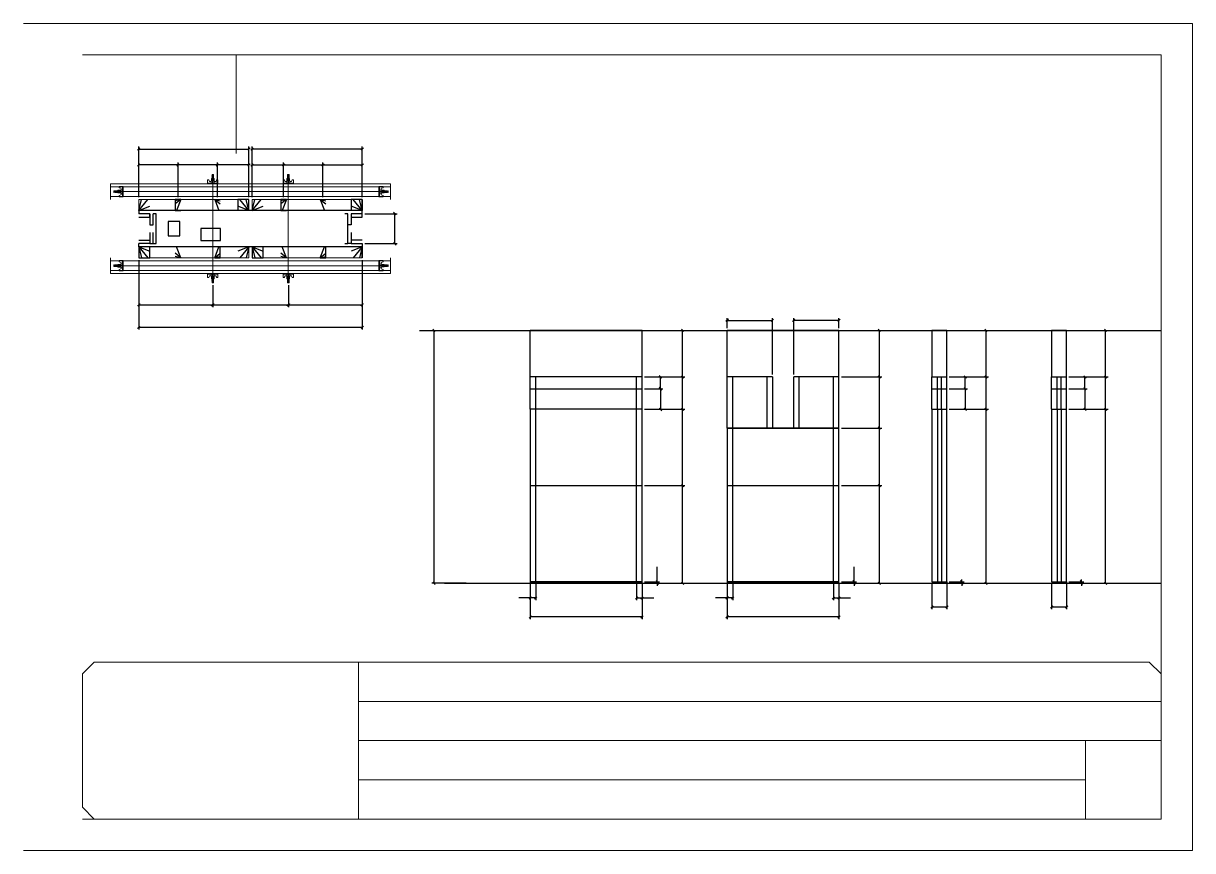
# Model space of a CAD drawing. Header units: metres. Extents: x 4341 to 8996, y 7254 to 8304.
# Drawn here: x 4341 to 5826, y 7254 to 8304 of the extents above; entities that cross this region are included whole.
import ezdxf

# ---------------------------------------------------------------- set-up
doc = ezdxf.new("R2010")
doc.units = ezdxf.units.M
for name, color, linetype in [('CHAPA', 7, 'Continuous'), ('COTA', 7, 'Continuous'), ('Hachura', 7, 'Continuous'), ('Madeira', 7, 'Continuous'), ('MEIO_PONT', 7, 'Continuous'), ('NIVEL 2° PAV.', 7, 'Continuous'), ('Nível', 7, 'Continuous'), ('Painéis', 7, 'Continuous'), ('Perfil Metálico', 7, 'Continuous'), ('SARR_2.2x7', 7, 'Continuous'), ('SARRAFO', 7, 'Continuous'), ('SARRAFO DE PRESSAO', 7, 'Continuous'), ('Texto Seção', 7, 'Continuous')]:
    doc.layers.add(name, color=color, linetype=linetype)

msp = doc.modelspace()

# ---------------------------------------------------------------- linework, layer by layer
at = {"layer": 'CHAPA', "color": 1, "lineweight": 25}
for points in [[(4771.7, 8062.7), (4771.7, 8066.7), (4487.7, 8066.7), (4487.7, 8062.7)], [(4506.1, 8024.7), (4509.7, 8024.7), (4509.7, 8062.7), (4506.1, 8062.7)], [(4749.7, 8024.7), (4753.3, 8024.7), (4753.3, 8062.7), (4749.7, 8062.7)], [(4771.7, 8024.7), (4771.7, 8020.7), (4487.7, 8020.7), (4487.7, 8024.7)]]:
    msp.add_lwpolyline(points, dxfattribs=at)
at = {"layer": 'COTA', "color": 0, "lineweight": 25}
for p, q in [((4489.2, 8146.3), (4486.2, 8143.3)), ((4626.2, 8143.3), (4629.2, 8146.3)), ((4633.2, 8146.3), (4630.2, 8143.3)), ((4770.2, 8143.3), (4773.2, 8146.3)), ((4489.2, 8126.1), (4486.2, 8123.1)), ((4539.2, 8126.1), (4536.2, 8123.1)), ((4536.2, 8123.1), (4539.2, 8126.1)), ((4589.2, 8126.1), (4586.2, 8123.1)), ((4586.2, 8123.1), (4589.2, 8126.1)), ((4626.2, 8123.1), (4629.2, 8126.1)), ((4633.2, 8126.1), (4630.2, 8123.1)), ((4670.2, 8123.1), (4673.2, 8126.1)), ((4673.2, 8126.1), (4670.2, 8123.1)), ((4720.2, 8123.1), (4723.2, 8126.1)), ((4723.2, 8126.1), (4720.2, 8123.1)), ((4770.2, 8123.1), (4773.2, 8126.1)), ((4814.5, 8061.2), (4811.5, 8064.2)), ((4811.5, 8026.2), (4814.5, 8023.2)), ((4489.2, 7948.5), (4486.2, 7945.5)), ((4580.3, 7945.5), (4583.3, 7948.5)), ((4583.3, 7948.5), (4580.3, 7945.5)), ((4679.3, 7948.5), (4676.3, 7945.5)), ((4676.3, 7945.5), (4679.3, 7948.5)), ((4770.2, 7945.5), (4773.2, 7948.5)), ((4489.2, 7920.1), (4486.2, 7917.1)), ((4770.2, 7917.1), (4773.2, 7920.1)), ((5179.9, 7913), (5176.9, 7916)), ((5430, 7913), (5427, 7916)), ((5565.4, 7913), (5562.4, 7916)), ((5717.3, 7913), (5714.3, 7916)), ((5176.9, 7857), (5179.9, 7854)), ((5427, 7857), (5430, 7854)), ((5562.4, 7857), (5565.4, 7854)), ((5714.3, 7857), (5717.3, 7854)), ((5179.9, 7813), (5176.9, 7816)), ((5565.4, 7813), (5562.4, 7816)), ((5717.3, 7813), (5714.3, 7816)), ((5430, 7789), (5427, 7792)), ((5176.9, 7719), (5179.9, 7716)), ((5179.9, 7716), (5176.9, 7719)), ((5427, 7719), (5430, 7716)), ((5430, 7716), (5427, 7719)), ((5144.8, 7597), (5147.8, 7594)), ((5147.8, 7592), (5144.8, 7595)), ((5176.9, 7595), (5179.9, 7592)), ((5394.8, 7597), (5397.8, 7594)), ((5397.8, 7592), (5394.8, 7595)), ((5427, 7595), (5430, 7592)), ((5531.6, 7597), (5534.6, 7594)), ((5534.6, 7592), (5531.6, 7595)), ((5562.4, 7595), (5565.4, 7592)), ((5683.5, 7597), (5686.5, 7594)), ((5686.5, 7592), (5683.5, 7595)), ((5714.3, 7595), (5717.3, 7592)), ((4986.5, 7576.5), (4983.5, 7573.5)), ((4990.5, 7573.5), (4993.5, 7576.5)), ((5121.5, 7576.5), (5118.5, 7573.5)), ((5125.5, 7573.5), (5128.5, 7576.5)), ((5236.6, 7576.5), (5233.6, 7573.5)), ((5240.6, 7573.5), (5243.6, 7576.5)), ((5371.6, 7576.5), (5368.6, 7573.5)), ((5375.6, 7573.5), (5378.6, 7576.5)), ((5496.7, 7565.1), (5493.7, 7562.1)), ((5512.7, 7562.1), (5515.7, 7565.1)), ((5648.6, 7565.1), (5645.6, 7562.1)), ((5664.6, 7562.1), (5667.6, 7565.1)), ((4986.5, 7552.4), (4983.5, 7549.4)), ((5125.5, 7549.4), (5128.5, 7552.4)), ((5236.6, 7552.4), (5233.6, 7549.4)), ((5375.6, 7549.4), (5378.6, 7552.4))]:
    msp.add_line(p, q, dxfattribs=at)
at = {"layer": 'COTA', "color": 241, "lineweight": 25}
for p, q in [((4487.7, 8083.7), (4487.7, 8147.8)), ((4487.7, 8144.8), (4627.7, 8144.8)), ((4627.7, 8083.7), (4627.7, 8147.8)), ((4631.7, 8083.7), (4631.7, 8147.8)), ((4771.7, 8144.8), (4631.7, 8144.8)), ((4771.7, 8083.7), (4771.7, 8147.8)), ((4487.7, 8083.7), (4487.7, 8127.6)), ((4537.7, 8124.6), (4487.7, 8124.6)), ((4537.7, 8083.7), (4537.7, 8127.6)), ((4537.7, 8083.7), (4537.7, 8127.6)), ((4587.7, 8124.6), (4537.7, 8124.6)), ((4587.7, 8083.7), (4587.7, 8127.6)), ((4587.7, 8083.7), (4587.7, 8127.6)), ((4627.7, 8124.6), (4587.7, 8124.6)), ((4627.7, 8083.7), (4627.7, 8127.6)), ((4631.7, 8083.7), (4631.7, 8127.6)), ((4631.7, 8124.6), (4671.7, 8124.6)), ((4671.7, 8083.7), (4671.7, 8127.6)), ((4671.7, 8083.7), (4671.7, 8127.6)), ((4671.7, 8124.6), (4721.7, 8124.6)), ((4721.7, 8083.7), (4721.7, 8127.6)), ((4721.7, 8083.7), (4721.7, 8127.6)), ((4721.7, 8124.6), (4771.7, 8124.6)), ((4771.7, 8083.7), (4771.7, 8127.6)), ((4774.7, 8062.7), (4816, 8062.7)), ((4813, 8024.7), (4813, 8062.7)), ((4774.7, 8024.7), (4816, 8024.7)), ((4487.7, 8003.7), (4487.7, 7915.6)), ((4487.7, 8003.7), (4487.7, 7944)), ((4771.7, 8003.8), (4771.7, 7915.6)), ((4771.7, 8003.7), (4771.7, 7944)), ((4581.8, 7971.9), (4581.8, 7944)), ((4581.8, 7971.9), (4581.8, 7944)), ((4677.8, 7971.9), (4677.8, 7944)), ((4677.8, 7971.9), (4677.8, 7944)), ((4487.7, 7947), (4581.8, 7947)), ((4581.8, 7947), (4677.8, 7947)), ((4677.8, 7947), (4771.7, 7947)), ((4487.7, 7918.6), (4771.7, 7918.6)), ((5127, 7914.5), (4985, 7914.5)), ((4985, 7855.5), (4985, 7914.5)), ((5127, 7855.5), (5127, 7914.5)), ((5377.1, 7914.5), (5235.1, 7914.5)), ((5235.1, 7855.5), (5235.1, 7914.5)), ((5377.1, 7855.5), (5377.1, 7914.5))]:
    msp.add_line(p, q, dxfattribs=at)
at = {"layer": 'COTA', "color": 180, "lineweight": 25}
for p, q in [((4540.1, 8052.7), (4525.1, 8052.7)), ((4525.1, 8052.7), (4525.1, 8034.7)), ((4540.1, 8034.7), (4540.1, 8052.7)), ((4525.1, 8034.7), (4540.1, 8034.7)), ((4591.7, 8043.7), (4566.7, 8043.7)), ((4566.7, 8043.7), (4566.7, 8028.7)), ((4591.7, 8028.7), (4591.7, 8043.7)), ((4566.7, 8028.7), (4591.7, 8028.7))]:
    msp.add_line(p, q, dxfattribs=at)
at = {"layer": 'COTA', "color": 4, "lineweight": 25}
for p, q in [((5130, 7914.5), (5181.4, 7914.5)), ((5178.4, 7855.5), (5178.4, 7914.5)), ((5380.1, 7914.5), (5431.5, 7914.5)), ((5428.5, 7855.5), (5428.5, 7914.5)), ((5517.2, 7914.5), (5566.9, 7914.5)), ((5563.9, 7855.5), (5563.9, 7914.5)), ((5669.1, 7914.5), (5718.8, 7914.5)), ((5715.8, 7855.5), (5715.8, 7914.5)), ((5130, 7855.5), (5181.4, 7855.5)), ((5380.1, 7855.5), (5431.5, 7855.5)), ((5517.2, 7855.5), (5566.9, 7855.5)), ((5669.1, 7855.5), (5718.8, 7855.5)), ((5130, 7814.5), (5181.4, 7814.5)), ((5178.4, 7717.5), (5178.4, 7814.5)), ((5517.2, 7814.5), (5566.9, 7814.5)), ((5563.9, 7593.5), (5563.9, 7814.5)), ((5669.1, 7814.5), (5718.8, 7814.5)), ((5715.8, 7593.5), (5715.8, 7814.5)), ((5380.1, 7790.5), (5431.5, 7790.5)), ((5428.5, 7717.5), (5428.5, 7790.5)), ((5130, 7717.5), (5181.4, 7717.5)), ((5130, 7717.5), (5181.4, 7717.5)), ((5178.4, 7593.5), (5178.4, 7717.5)), ((5380.1, 7717.5), (5431.5, 7717.5)), ((5380.1, 7717.5), (5431.5, 7717.5)), ((5428.5, 7593.5), (5428.5, 7717.5)), ((5146.3, 7595.5), (5146.3, 7614.3)), ((5396.3, 7595.5), (5396.3, 7614.3)), ((4985, 7592.5), (4985, 7547.9)), ((4985, 7590.5), (4985, 7572)), ((4992, 7592.5), (4992, 7572)), ((5120, 7592.5), (5120, 7572)), ((5127, 7592.5), (5127, 7547.9)), ((5127, 7590.5), (5127, 7572)), ((5130, 7595.5), (5149.3, 7595.5)), ((5130, 7593.5), (5149.3, 7593.5)), ((5130, 7593.5), (5181.4, 7593.5)), ((5146.3, 7593.5), (5146.3, 7595.5)), ((5146.3, 7593.5), (5146.3, 7590.5)), ((5235.1, 7592.5), (5235.1, 7547.9)), ((5235.1, 7590.5), (5235.1, 7572)), ((5242.1, 7592.5), (5242.1, 7572)), ((5370.1, 7592.5), (5370.1, 7572)), ((5377.1, 7592.5), (5377.1, 7547.9)), ((5377.1, 7590.5), (5377.1, 7572)), ((5380.1, 7595.5), (5399.3, 7595.5)), ((5380.1, 7593.5), (5399.3, 7593.5)), ((5380.1, 7593.5), (5431.5, 7593.5)), ((5396.3, 7593.5), (5396.3, 7595.5)), ((5396.3, 7593.5), (5396.3, 7590.5)), ((5495.2, 7592.5), (5495.2, 7560.6)), ((5514.2, 7592.5), (5514.2, 7560.6)), ((5517.2, 7595.5), (5536.1, 7595.5)), ((5517.2, 7593.5), (5536.1, 7593.5)), ((5517.2, 7593.5), (5566.9, 7593.5)), ((5533.1, 7595.5), (5533.1, 7598.5)), ((5533.1, 7593.5), (5533.1, 7595.5)), ((5533.1, 7593.5), (5533.1, 7590.5)), ((5647.1, 7592.5), (5647.1, 7560.6)), ((5666.1, 7592.5), (5666.1, 7560.6)), ((5669.1, 7595.5), (5688, 7595.5)), ((5669.1, 7593.5), (5688, 7593.5)), ((5669.1, 7593.5), (5718.8, 7593.5)), ((5685, 7595.5), (5685, 7598.5)), ((5685, 7593.5), (5685, 7595.5)), ((5685, 7593.5), (5685, 7590.5)), ((4985, 7575), (4970.3, 7575)), ((4992, 7575), (4985, 7575)), ((5120, 7575), (5127, 7575)), ((5127, 7575), (5141.8, 7575)), ((5235.1, 7575), (5220.3, 7575)), ((5242.1, 7575), (5235.1, 7575)), ((5370.1, 7575), (5377.1, 7575)), ((5377.1, 7575), (5391.8, 7575)), ((5495.2, 7563.6), (5514.2, 7563.6)), ((5647.1, 7563.6), (5666.1, 7563.6)), ((5127, 7550.9), (4985, 7550.9)), ((5377.1, 7550.9), (5235.1, 7550.9))]:
    msp.add_line(p, q, dxfattribs=at)
at = {"layer": 'COTA', "color": 241, "lineweight": 25}
for points in [[(5514.2, 7855.5), (5514.2, 7914.5), (5495.2, 7914.5), (5495.2, 7855.5)], [(5666.1, 7855.5), (5666.1, 7914.5), (5647.1, 7914.5), (5647.1, 7855.5)]]:
    msp.add_lwpolyline(points, dxfattribs=at)
at = {"layer": 'Hachura', "color": 0, "lineweight": 9}
for p, q in [((4581.3, 8112.2), (4580.6, 8111.8)), ((4582.8, 8111.8), (4580.6, 8110.7)), ((4582.8, 8110.6), (4580.6, 8109.5)), ((4582.8, 8109.4), (4580.6, 8108.3)), ((4580.7, 8111.6), (4581.8, 8112.2)), ((4580.7, 8110.4), (4582.8, 8111.5)), ((4580.7, 8109.3), (4582.8, 8110.4)), ((4580.7, 8108.1), (4582.8, 8109.2)), ((4580.8, 8112.2), (4581.1, 8112.5)), ((4581, 8112.2), (4580.8, 8112)), ((4580.8, 8111.5), (4582.1, 8112.2)), ((4580.8, 8112.2), (4582.7, 8112.2)), ((4582.7, 8111.8), (4580.8, 8110.9)), ((4582.7, 8111.8), (4580.8, 8110.9)), ((4580.8, 8111.5), (4580.8, 8110.9)), ((4580.8, 8110.4), (4582.7, 8111.3)), ((4582.7, 8110.7), (4580.8, 8109.7)), ((4580.8, 8109.7), (4580.8, 8110.4)), ((4580.8, 8109.2), (4582.7, 8110.2)), ((4582.7, 8109.5), (4580.8, 8108.6)), ((4580.8, 8109), (4580.8, 8109.2)), ((4580.8, 8109), (4580.8, 8108.6)), ((4580.8, 8108), (4582.7, 8109)), ((4582.7, 8108.4), (4580.8, 8107.4)), ((4582.4, 8112.5), (4581.1, 8112.5)), ((4582.7, 8112.2), (4582.4, 8112.5)), ((4582.7, 8111.8), (4582.7, 8112.2)), ((4582.7, 8110.7), (4582.7, 8111.3)), ((4582.7, 8109.5), (4582.7, 8110.2)), ((4582.7, 8110), (4582.7, 8110.2)), ((4582.7, 8108.4), (4582.7, 8109)), ((4677.3, 8112.2), (4676.6, 8111.8)), ((4678.8, 8111.8), (4676.6, 8110.7)), ((4678.8, 8110.6), (4676.6, 8109.5)), ((4678.8, 8109.4), (4676.6, 8108.3)), ((4676.7, 8111.6), (4677.8, 8112.2)), ((4676.7, 8110.4), (4678.8, 8111.5)), ((4676.7, 8109.3), (4678.8, 8110.4)), ((4676.7, 8108.1), (4678.8, 8109.2)), ((4676.8, 8112.2), (4677.1, 8112.5)), ((4677, 8112.2), (4676.8, 8112)), ((4676.8, 8111.5), (4678.1, 8112.2)), ((4676.8, 8112.2), (4678.7, 8112.2)), ((4678.7, 8111.8), (4676.8, 8110.9)), ((4678.7, 8111.8), (4676.8, 8110.9)), ((4676.8, 8111.5), (4676.8, 8110.9)), ((4676.8, 8110.4), (4678.7, 8111.3)), ((4678.7, 8110.7), (4676.8, 8109.7)), ((4676.8, 8109.7), (4676.8, 8110.4)), ((4676.8, 8109.2), (4678.7, 8110.2)), ((4678.7, 8109.5), (4676.8, 8108.6)), ((4676.8, 8109), (4676.8, 8109.2)), ((4676.8, 8109), (4676.8, 8108.6)), ((4676.8, 8108), (4678.7, 8109)), ((4678.7, 8108.4), (4676.8, 8107.4)), ((4678.4, 8112.5), (4677.1, 8112.5)), ((4678.7, 8112.2), (4678.4, 8112.5)), ((4678.7, 8111.8), (4678.7, 8112.2)), ((4678.7, 8110.7), (4678.7, 8111.3)), ((4678.7, 8109.5), (4678.7, 8110.2)), ((4678.7, 8110), (4678.7, 8110.2)), ((4678.7, 8108.4), (4678.7, 8109)), ((4462.8, 8097.2), (4462.8, 8095.5)), ((4462.8, 8095.5), (4465.1, 8094.9)), ((4468, 8097.2), (4462.9, 8097.2)), ((4465.3, 8094.6), (4465.3, 8092.7)), ((4467.1, 8097.2), (4467.1, 8084.3)), ((4467.1, 8097.2), (4467.1, 8092)), ((4467.1, 8097), (4468, 8097)), ((4467.1, 8096.8), (4468, 8096.8)), ((4467.1, 8096.5), (4468, 8096.5)), ((4467.1, 8096), (4468, 8096)), ((4467.1, 8095.2), (4468, 8095.2)), ((4467.1, 8093.8), (4468, 8093.8)), ((4468, 8084.3), (4468, 8097.2)), ((4575.2, 8101.6), (4575.2, 8105.8)), ((4575.2, 8105.8), (4576.9, 8105.8)), ((4588.1, 8101.6), (4575.2, 8101.6)), ((4575.2, 8101.6), (4575.2, 8100.7)), ((4575.2, 8100.7), (4588.1, 8100.7)), ((4575.4, 8101.6), (4575.4, 8100.7)), ((4575.6, 8101.6), (4575.6, 8100.7)), ((4575.9, 8101.6), (4575.9, 8100.7)), ((4576.2, 8100.7), (4584, 8100.7)), ((4576.4, 8101.6), (4576.4, 8100.7)), ((4576.9, 8105.8), (4577.5, 8103.6)), ((4577.2, 8101.6), (4577.2, 8100.7)), ((4577.8, 8103.4), (4579.8, 8103.4)), ((4578.7, 8101.6), (4578.7, 8100.7)), ((4583.6, 8104.2), (4579.7, 8104.2)), ((4579.7, 8104.2), (4579.7, 8101.6)), ((4579.7, 8104.2), (4580, 8104.2)), ((4579.7, 8104.2), (4580, 8104.2)), ((4580, 8107.4), (4583.4, 8107.4)), ((4580, 8104.2), (4580, 8107.4)), ((4580, 8107.3), (4583.4, 8107.3)), ((4580.7, 8101.5), (4580.7, 8101)), ((4580.8, 8108), (4580.8, 8107.4)), ((4580.8, 8107.4), (4580.8, 8104.2)), ((4581.5, 8103.6), (4581.5, 8101.6)), ((4581.6, 8107.4), (4582.8, 8108)), ((4581.7, 8101.6), (4583.6, 8101.6)), ((4581.7, 8101.6), (4581.7, 8100.7)), ((4581.8, 8107.4), (4582.7, 8107.8)), ((4582, 8101.6), (4582, 8103.6)), ((4582.3, 8107.4), (4582.3, 8104.2)), ((4583, 8101.6), (4582.3, 8101.6)), ((4582.6, 8101.3), (4582.6, 8101.5)), ((4582.6, 8100.8), (4582.6, 8101.3)), ((4582.7, 8107.4), (4582.7, 8107.8)), ((4588.1, 8101.6), (4583, 8101.6)), ((4583.4, 8107.4), (4583.4, 8104.2)), ((4583.6, 8101.6), (4583.6, 8104.2)), ((4585.6, 8103.4), (4583.6, 8103.4)), ((4584.7, 8101.6), (4584.7, 8100.7)), ((4586.5, 8105.8), (4585.9, 8103.6)), ((4586.1, 8101.6), (4586.1, 8100.7)), ((4588.1, 8105.8), (4586.5, 8105.8)), ((4587, 8101.6), (4587, 8100.7)), ((4587.4, 8101.6), (4587.4, 8100.7)), ((4587.8, 8101.6), (4587.8, 8100.7)), ((4588, 8101.6), (4588, 8100.7)), ((4588.1, 8100.7), (4588.1, 8105.8)), ((4671.2, 8101.6), (4671.2, 8105.8)), ((4671.2, 8105.8), (4672.9, 8105.8)), ((4684.1, 8101.6), (4671.2, 8101.6)), ((4671.2, 8101.6), (4671.2, 8100.7)), ((4671.2, 8100.7), (4684.1, 8100.7)), ((4671.4, 8101.6), (4671.4, 8100.7)), ((4671.6, 8101.6), (4671.6, 8100.7)), ((4671.9, 8101.6), (4671.9, 8100.7)), ((4672.2, 8100.7), (4680, 8100.7)), ((4672.4, 8101.6), (4672.4, 8100.7)), ((4672.9, 8105.8), (4673.5, 8103.6)), ((4673.2, 8101.6), (4673.2, 8100.7)), ((4673.8, 8103.4), (4675.8, 8103.4)), ((4674.7, 8101.6), (4674.7, 8100.7)), ((4679.6, 8104.2), (4675.7, 8104.2)), ((4675.7, 8104.2), (4675.7, 8101.6)), ((4675.7, 8104.2), (4676, 8104.2)), ((4675.7, 8104.2), (4676, 8104.2)), ((4676, 8107.4), (4679.4, 8107.4)), ((4676, 8104.2), (4676, 8107.4)), ((4676, 8107.3), (4679.4, 8107.3)), ((4676.7, 8101.5), (4676.7, 8101)), ((4676.8, 8108), (4676.8, 8107.4)), ((4676.8, 8107.4), (4676.8, 8104.2)), ((4677.5, 8103.6), (4677.5, 8101.6)), ((4677.6, 8107.4), (4678.8, 8108)), ((4677.7, 8101.6), (4679.6, 8101.6)), ((4677.7, 8101.6), (4677.7, 8100.7)), ((4677.8, 8107.4), (4678.7, 8107.8)), ((4678, 8101.6), (4678, 8103.6)), ((4678.3, 8107.4), (4678.3, 8104.2)), ((4679, 8101.6), (4678.3, 8101.6)), ((4678.6, 8101.3), (4678.6, 8101.5)), ((4678.6, 8100.8), (4678.6, 8101.3)), ((4678.7, 8107.4), (4678.7, 8107.8)), ((4684.1, 8101.6), (4679, 8101.6)), ((4679.4, 8107.4), (4679.4, 8104.2)), ((4679.6, 8101.6), (4679.6, 8104.2)), ((4681.6, 8103.4), (4679.6, 8103.4)), ((4680.7, 8101.6), (4680.7, 8100.7)), ((4682.5, 8105.8), (4681.9, 8103.6)), ((4682.1, 8101.6), (4682.1, 8100.7)), ((4684.1, 8105.8), (4682.5, 8105.8)), ((4683, 8101.6), (4683, 8100.7)), ((4683.4, 8101.6), (4683.4, 8100.7)), ((4683.8, 8101.6), (4683.8, 8100.7)), ((4684, 8101.6), (4684, 8100.7)), ((4684.1, 8100.7), (4684.1, 8105.8)), ((4792.8, 8084.2), (4792.8, 8097.1)), ((4792.8, 8097.1), (4798, 8097.1)), ((4793.8, 8097), (4792.8, 8097)), ((4793.8, 8096.8), (4792.8, 8096.8)), ((4793.8, 8096.5), (4792.8, 8096.5)), ((4793.8, 8096), (4792.8, 8096)), ((4793.8, 8095.2), (4792.8, 8095.2)), ((4793.8, 8093.7), (4792.8, 8093.7)), ((4793.7, 8097.1), (4793.7, 8084.2)), ((4793.7, 8097.1), (4793.7, 8092)), ((4795.6, 8094.6), (4795.6, 8092.6)), ((4798, 8095.5), (4795.8, 8094.9)), ((4798, 8097.1), (4798, 8095.5)), ((4456.5, 8091.8), (4456.2, 8091.4)), ((4456.2, 8091.4), (4456.2, 8090.1)), ((4456.5, 8089.8), (4456.2, 8090.1)), ((4456.8, 8091.8), (4456.5, 8091.8)), ((4456.5, 8089.8), (4456.5, 8091.8)), ((4457.2, 8089.8), (4456.5, 8091.1)), ((4457.1, 8089.7), (4456.5, 8090.9)), ((4456.5, 8090.3), (4456.9, 8089.7)), ((4456.5, 8090.1), (4456.7, 8089.8)), ((4456.8, 8091.8), (4457.8, 8089.8)), ((4456.8, 8091.8), (4457.8, 8089.8)), ((4456.9, 8091.8), (4458, 8089.7)), ((4458.3, 8089.7), (4457.2, 8091.9)), ((4457.2, 8089.8), (4457.8, 8089.8)), ((4458, 8091.8), (4457.4, 8091.8)), ((4458.3, 8089.8), (4457.4, 8091.8)), ((4458, 8091.8), (4459, 8089.8)), ((4458.1, 8091.8), (4459.2, 8089.7)), ((4459.4, 8089.7), (4458.3, 8091.9)), ((4459, 8089.8), (4458.3, 8089.8)), ((4459.2, 8091.8), (4458.5, 8091.8)), ((4459.5, 8089.8), (4458.5, 8091.8)), ((4458.7, 8091.8), (4458.5, 8091.8)), ((4459.2, 8091.8), (4460.1, 8089.8)), ((4459.3, 8091.8), (4460.3, 8089.7)), ((4460.6, 8089.7), (4459.5, 8091.9)), ((4459.7, 8089.8), (4459.5, 8089.8)), ((4460.3, 8091.8), (4459.7, 8091.8)), ((4460.7, 8089.8), (4459.7, 8091.8)), ((4459.7, 8089.8), (4460.1, 8089.8)), ((4460.3, 8091.8), (4461.3, 8089.8)), ((4461.3, 8090.6), (4460.7, 8091.9)), ((4460.7, 8089.8), (4461.3, 8089.8)), ((4461.3, 8090.9), (4460.8, 8091.8)), ((4461.3, 8091.8), (4460.8, 8091.8)), ((4461.3, 8089), (4461.3, 8092.4)), ((4461.3, 8092.4), (4464.5, 8092.4)), ((4461.3, 8091.4), (4464.5, 8091.4)), ((4461.3, 8089.8), (4464.5, 8089.8)), ((4464.5, 8089), (4461.3, 8089)), ((4461.4, 8089), (4461.4, 8092.4)), ((4462.8, 8085.9), (4465.1, 8086.5)), ((4462.8, 8084.3), (4462.8, 8085.9)), ((4467.1, 8084.3), (4462.8, 8084.3)), ((4464.5, 8092.7), (4464.5, 8088.8)), ((4467.1, 8092.7), (4464.5, 8092.7)), ((4464.5, 8088.8), (4464.5, 8089)), ((4464.5, 8088.8), (4464.5, 8089)), ((4464.5, 8088.8), (4467.1, 8088.8)), ((4467.1, 8091), (4465.1, 8091)), ((4465.1, 8090.5), (4467.1, 8090.5)), ((4465.3, 8086.8), (4465.3, 8088.8)), ((4467.1, 8090.7), (4467.1, 8092.7)), ((4467.1, 8092), (4467.1, 8091.4)), ((4467.1, 8090.7), (4468, 8090.7)), ((4467.1, 8087.7), (4468, 8087.7)), ((4467.1, 8086.3), (4468, 8086.3)), ((4467.1, 8085.4), (4468, 8085.4)), ((4467.1, 8085), (4468, 8085)), ((4467.1, 8084.6), (4468, 8084.6)), ((4467.1, 8084.4), (4468, 8084.4)), ((4467.1, 8084.3), (4468, 8084.3)), ((4467.4, 8091.7), (4467.2, 8091.7)), ((4467.2, 8089.7), (4467.7, 8089.7)), ((4467.9, 8091.7), (4467.4, 8091.7)), ((4468, 8085.2), (4468, 8093)), ((4792.8, 8085.2), (4792.8, 8093)), ((4793.7, 8090.7), (4792.8, 8090.7)), ((4793.8, 8087.7), (4792.8, 8087.7)), ((4793.8, 8086.2), (4792.8, 8086.2)), ((4793.8, 8085.4), (4792.8, 8085.4)), ((4793.8, 8084.9), (4792.8, 8084.9)), ((4793.8, 8084.6), (4792.8, 8084.6)), ((4793.8, 8084.4), (4792.8, 8084.4)), ((4793.7, 8084.2), (4792.8, 8084.2)), ((4793, 8091.7), (4793.4, 8091.7)), ((4793.6, 8089.7), (4793.2, 8089.7)), ((4793.4, 8091.7), (4793.6, 8091.7)), ((4793.7, 8090.7), (4793.7, 8092.6)), ((4793.7, 8092.6), (4796.3, 8092.6)), ((4793.7, 8092), (4793.7, 8091.3)), ((4793.7, 8091), (4795.7, 8091)), ((4795.7, 8090.5), (4793.7, 8090.5)), ((4796.3, 8088.8), (4793.7, 8088.8)), ((4793.7, 8084.2), (4798, 8084.2)), ((4795.6, 8086.8), (4795.6, 8088.8)), ((4798, 8085.9), (4795.8, 8086.5)), ((4796.3, 8092.6), (4796.3, 8088.8)), ((4799.5, 8092.4), (4796.3, 8092.4)), ((4799.5, 8091.3), (4796.3, 8091.3)), ((4799.5, 8089.8), (4796.3, 8089.8)), ((4796.3, 8089), (4799.5, 8089)), ((4796.3, 8088.8), (4796.3, 8089)), ((4796.3, 8088.8), (4796.3, 8089)), ((4798, 8084.2), (4798, 8085.9)), ((4799.5, 8089), (4799.5, 8092.4)), ((4799.5, 8089), (4799.5, 8092.4)), ((4799.5, 8090.6), (4800.2, 8091.8)), ((4800.5, 8091.7), (4799.5, 8089.8)), ((4799.5, 8090.8), (4800, 8091.7)), ((4799.5, 8091.7), (4800, 8091.7)), ((4800.2, 8089.8), (4799.5, 8089.8)), ((4800.2, 8089.8), (4801.2, 8091.7)), ((4800.3, 8089.7), (4801.3, 8091.8)), ((4801.6, 8091.8), (4800.5, 8089.6)), ((4800.5, 8091.7), (4801.2, 8091.7)), ((4801.7, 8091.7), (4800.7, 8089.8)), ((4801.1, 8089.8), (4800.7, 8089.8)), ((4801.1, 8089.8), (4801.4, 8089.8)), ((4801.4, 8089.7), (4802.5, 8091.8)), ((4801.4, 8089.8), (4802.3, 8091.7)), ((4802.7, 8091.8), (4801.7, 8089.6)), ((4801.7, 8091.7), (4802.3, 8091.7)), ((4802.8, 8091.7), (4801.9, 8089.8)), ((4801.9, 8089.8), (4802.5, 8089.8)), ((4802.1, 8091.7), (4802.3, 8091.7)), ((4802.5, 8089.8), (4803.5, 8091.7)), ((4802.6, 8089.7), (4803.7, 8091.8)), ((4803.9, 8091.8), (4802.8, 8089.6)), ((4802.8, 8091.7), (4803.5, 8091.7)), ((4804, 8091.7), (4803, 8089.8)), ((4804, 8091.7), (4803, 8089.8)), ((4803.7, 8089.8), (4803, 8089.8)), ((4803.7, 8089.8), (4804.3, 8091.1)), ((4803.8, 8089.7), (4804.3, 8090.8)), ((4804, 8091.7), (4804.3, 8091.7)), ((4804.3, 8090.3), (4804, 8089.6)), ((4804.3, 8090.1), (4804.2, 8089.8)), ((4804.3, 8091.7), (4804.6, 8091.4)), ((4804.3, 8089.8), (4804.3, 8091.7)), ((4804.3, 8089.8), (4804.6, 8090.1)), ((4804.6, 8091.4), (4804.6, 8090.1)), ((4456.5, 7997.6), (4456.2, 7997.3)), ((4456.2, 7996), (4456.2, 7997.3)), ((4456.5, 7995.7), (4456.2, 7996)), ((4456.5, 7997.1), (4456.9, 7997.8)), ((4457.1, 7997.7), (4456.5, 7996.6)), ((4456.5, 7997.4), (4456.7, 7997.6)), ((4457.2, 7997.6), (4456.5, 7996.3)), ((4456.5, 7997.6), (4456.5, 7995.7)), ((4456.8, 7995.7), (4456.5, 7995.7)), ((4456.8, 7995.7), (4457.8, 7997.6)), ((4456.8, 7995.7), (4457.8, 7997.6)), ((4456.9, 7995.6), (4458, 7997.8)), ((4458.3, 7997.7), (4457.2, 7995.6)), ((4457.2, 7997.6), (4457.8, 7997.6)), ((4458.3, 7997.6), (4457.4, 7995.7)), ((4458, 7995.7), (4457.4, 7995.7)), ((4458, 7995.7), (4459, 7997.6)), ((4458.1, 7995.6), (4459.2, 7997.8)), ((4459.4, 7997.7), (4458.3, 7995.6)), ((4459, 7997.6), (4458.3, 7997.6)), ((4459.5, 7997.6), (4458.5, 7995.7)), ((4459.2, 7995.7), (4458.5, 7995.7)), ((4458.7, 7995.7), (4458.5, 7995.7)), ((4459.2, 7995.7), (4460.1, 7997.6)), ((4459.3, 7995.6), (4460.3, 7997.8)), ((4460.6, 7997.7), (4459.5, 7995.6)), ((4459.7, 7997.6), (4459.5, 7997.6)), ((4459.7, 7997.6), (4460.1, 7997.6)), ((4460.7, 7997.6), (4459.7, 7995.7)), ((4460.3, 7995.7), (4459.7, 7995.7)), ((4460.3, 7995.7), (4461.3, 7997.6)), ((4460.7, 7997.6), (4461.3, 7997.6)), ((4461.3, 7996.8), (4460.7, 7995.6)), ((4461.3, 7996.6), (4460.8, 7995.7)), ((4461.3, 7995.7), (4460.8, 7995.7)), ((4461.3, 7998.4), (4461.3, 7995)), ((4464.5, 7998.4), (4461.3, 7998.4)), ((4461.3, 7997.6), (4464.5, 7997.6)), ((4461.3, 7996.1), (4464.5, 7996.1)), ((4461.3, 7995), (4464.5, 7995)), ((4461.4, 7998.4), (4461.4, 7995)), ((4467.1, 8003.2), (4462.8, 8003.2)), ((4462.8, 8003.2), (4462.8, 8001.5)), ((4462.8, 8001.5), (4465.1, 8000.9)), ((4462.8, 7991.9), (4465.1, 7992.5)), ((4462.8, 7990.3), (4462.8, 7991.9)), ((4468, 7990.3), (4462.9, 7990.3)), ((4464.5, 7994.8), (4464.5, 7998.7)), ((4464.5, 7998.7), (4467.1, 7998.7)), ((4464.5, 7998.7), (4464.5, 7998.4)), ((4464.5, 7998.7), (4464.5, 7998.4)), ((4467.1, 7994.8), (4464.5, 7994.8)), ((4465.1, 7996.9), (4467.1, 7996.9)), ((4467.1, 7996.4), (4465.1, 7996.4)), ((4465.3, 8000.6), (4465.3, 7998.6)), ((4465.3, 7992.8), (4465.3, 7994.8)), ((4467.1, 7990.3), (4467.1, 8003.2)), ((4467.1, 8003.2), (4468, 8003.2)), ((4467.1, 8003), (4468, 8003)), ((4467.1, 8002.8), (4468, 8002.8)), ((4467.1, 8002.5), (4468, 8002.5)), ((4467.1, 8002), (4468, 8002)), ((4467.1, 8001.2), (4468, 8001.2)), ((4467.1, 7999.7), (4468, 7999.7)), ((4467.1, 7996.7), (4467.1, 7994.8)), ((4467.1, 7996.7), (4468, 7996.7)), ((4467.1, 7995.4), (4467.1, 7996.1)), ((4467.1, 7990.3), (4467.1, 7995.4)), ((4467.1, 7993.7), (4468, 7993.7)), ((4467.1, 7992.3), (4468, 7992.3)), ((4467.1, 7991.4), (4468, 7991.4)), ((4467.1, 7991), (4468, 7991)), ((4467.1, 7990.6), (4468, 7990.6)), ((4467.1, 7990.4), (4468, 7990.4)), ((4467.2, 7997.7), (4467.7, 7997.7)), ((4467.4, 7995.8), (4467.2, 7995.8)), ((4467.9, 7995.8), (4467.4, 7995.8)), ((4468, 8003.2), (4468, 7990.3)), ((4468, 8002.2), (4468, 7994.4)), ((4792.8, 8003.2), (4792.8, 7990.3)), ((4793.7, 8003.2), (4792.8, 8003.2)), ((4793.8, 8003.1), (4792.8, 8003.1)), ((4793.8, 8002.8), (4792.8, 8002.8)), ((4793.8, 8002.5), (4792.8, 8002.5)), ((4792.8, 8002.2), (4792.8, 7994.4)), ((4793.8, 8002), (4792.8, 8002)), ((4793.8, 8001.2), (4792.8, 8001.2)), ((4793.8, 7999.8), (4792.8, 7999.8)), ((4793.7, 7996.7), (4792.8, 7996.7)), ((4793.8, 7993.7), (4792.8, 7993.7)), ((4793.8, 7992.3), (4792.8, 7992.3)), ((4793.8, 7991.4), (4792.8, 7991.4)), ((4793.8, 7991), (4792.8, 7991)), ((4793.8, 7990.6), (4792.8, 7990.6)), ((4793.8, 7990.4), (4792.8, 7990.4)), ((4792.8, 7990.3), (4798, 7990.3)), ((4793, 7995.8), (4793.4, 7995.8)), ((4793.6, 7997.7), (4793.2, 7997.7)), ((4793.4, 7995.8), (4793.6, 7995.8)), ((4793.7, 7990.3), (4793.7, 8003.2)), ((4793.7, 8003.2), (4798, 8003.2)), ((4796.3, 7998.7), (4793.7, 7998.7)), ((4795.7, 7996.9), (4793.7, 7996.9)), ((4793.7, 7996.7), (4793.7, 7994.8)), ((4793.7, 7996.4), (4795.7, 7996.4)), ((4793.7, 7995.5), (4793.7, 7996.1)), ((4793.7, 7990.3), (4793.7, 7995.5)), ((4793.7, 7994.8), (4796.3, 7994.8)), ((4795.6, 8000.6), (4795.6, 7998.7)), ((4795.6, 7992.9), (4795.6, 7994.8)), ((4798, 8001.5), (4795.8, 8000.9)), ((4798, 7992), (4795.8, 7992.5)), ((4796.3, 7994.8), (4796.3, 7998.7)), ((4796.3, 7998.7), (4796.3, 7998.4)), ((4796.3, 7998.7), (4796.3, 7998.4)), ((4796.3, 7998.4), (4799.5, 7998.4)), ((4799.5, 7997.6), (4796.3, 7997.6)), ((4799.5, 7996.1), (4796.3, 7996.1)), ((4799.5, 7995.1), (4796.3, 7995.1)), ((4798, 8003.2), (4798, 8001.5)), ((4798, 7990.3), (4798, 7992)), ((4799.5, 7998.4), (4799.5, 7995.1)), ((4799.5, 7998.4), (4799.5, 7995.1)), ((4800.2, 7997.6), (4799.5, 7997.6)), ((4800.5, 7995.7), (4799.5, 7997.6)), ((4799.5, 7996.9), (4800.2, 7995.6)), ((4799.5, 7996.6), (4800, 7995.7)), ((4799.5, 7995.7), (4800, 7995.7)), ((4800.2, 7997.6), (4801.2, 7995.7)), ((4800.3, 7997.7), (4801.3, 7995.6)), ((4801.6, 7995.6), (4800.5, 7997.8)), ((4800.5, 7995.7), (4801.2, 7995.7)), ((4801.1, 7997.6), (4800.7, 7997.6)), ((4801.7, 7995.7), (4800.7, 7997.6)), ((4801.1, 7997.6), (4801.4, 7997.6)), ((4801.4, 7997.7), (4802.5, 7995.6)), ((4801.4, 7997.6), (4802.3, 7995.7)), ((4802.7, 7995.6), (4801.7, 7997.8)), ((4801.7, 7995.7), (4802.3, 7995.7)), ((4801.9, 7997.6), (4802.5, 7997.6)), ((4802.8, 7995.7), (4801.9, 7997.6)), ((4802.1, 7995.7), (4802.3, 7995.7)), ((4802.5, 7997.6), (4803.5, 7995.7)), ((4802.6, 7997.7), (4803.7, 7995.6)), ((4803.9, 7995.6), (4802.8, 7997.8)), ((4802.8, 7995.7), (4803.5, 7995.7)), ((4804, 7995.7), (4803, 7997.6)), ((4803.7, 7997.6), (4803, 7997.6)), ((4804, 7995.7), (4803, 7997.6)), ((4803.7, 7997.6), (4804.3, 7996.4)), ((4803.8, 7997.7), (4804.3, 7996.6)), ((4804.3, 7997.1), (4804, 7997.8)), ((4804, 7995.7), (4804.3, 7995.7)), ((4804.3, 7997.4), (4804.2, 7997.6)), ((4804.3, 7997.6), (4804.6, 7997.3)), ((4804.3, 7997.6), (4804.3, 7995.7)), ((4804.3, 7995.7), (4804.6, 7996)), ((4804.6, 7996), (4804.6, 7997.3)), ((4575.2, 7986.7), (4588.1, 7986.7)), ((4575.2, 7985.8), (4575.2, 7986.7)), ((4588.1, 7985.8), (4575.2, 7985.8)), ((4575.2, 7985.8), (4575.2, 7981.6)), ((4575.2, 7981.6), (4576.9, 7981.6)), ((4575.4, 7985.8), (4575.4, 7986.8)), ((4575.6, 7985.8), (4575.6, 7986.8)), ((4575.9, 7985.8), (4575.9, 7986.8)), ((4576.2, 7986.7), (4584, 7986.7)), ((4576.4, 7985.8), (4576.4, 7986.8)), ((4576.9, 7981.6), (4577.5, 7983.8)), ((4577.2, 7985.8), (4577.2, 7986.8)), ((4577.8, 7984), (4579.8, 7984)), ((4578.7, 7985.8), (4578.7, 7986.7)), ((4579.8, 7983.3), (4579.8, 7985.8)), ((4583.6, 7983.3), (4579.8, 7983.3)), ((4579.8, 7983.3), (4580, 7983.3)), ((4579.8, 7983.3), (4580, 7983.3)), ((4580, 7983.3), (4580, 7980)), ((4580, 7980.1), (4583.4, 7980.1)), ((4580, 7980), (4583.4, 7980)), ((4582.8, 7978), (4580.6, 7979.1)), ((4582.8, 7976.8), (4580.6, 7977.9)), ((4582.8, 7975.7), (4580.6, 7976.8)), ((4581.3, 7975.3), (4580.6, 7975.6)), ((4580.7, 7986), (4580.7, 7986.4)), ((4580.7, 7979.3), (4582.8, 7978.2)), ((4580.7, 7978.2), (4582.8, 7977.1)), ((4580.7, 7977), (4582.8, 7975.9)), ((4580.7, 7975.8), (4581.8, 7975.3)), ((4580.8, 7980), (4580.8, 7983.3)), ((4580.8, 7979.4), (4580.8, 7980)), ((4582.7, 7979.1), (4580.8, 7980)), ((4580.8, 7979.4), (4582.7, 7978.4)), ((4580.8, 7978.4), (4580.8, 7978.9)), ((4582.7, 7977.9), (4580.8, 7978.9)), ((4580.8, 7978.4), (4580.8, 7978.2)), ((4580.8, 7978.2), (4582.7, 7977.3)), ((4580.8, 7977.7), (4580.8, 7977.1)), ((4582.7, 7976.8), (4580.8, 7977.7)), ((4580.8, 7977.1), (4582.7, 7976.1)), ((4582.7, 7975.6), (4580.8, 7976.6)), ((4580.8, 7975.9), (4580.8, 7976.6)), ((4582.7, 7975.6), (4580.8, 7976.6)), ((4580.8, 7975.9), (4582.1, 7975.3)), ((4581, 7975.3), (4580.8, 7975.4)), ((4580.8, 7975.3), (4581.1, 7974.9)), ((4580.8, 7975.3), (4582.7, 7975.3)), ((4582.4, 7974.9), (4581.1, 7974.9)), ((4581.5, 7983.8), (4581.5, 7985.8)), ((4581.6, 7980), (4582.8, 7979.4)), ((4581.7, 7985.8), (4581.7, 7986.7)), ((4581.7, 7985.8), (4583.6, 7985.8)), ((4581.8, 7980), (4582.7, 7979.6)), ((4582, 7985.8), (4582, 7983.8)), ((4583, 7985.8), (4582.3, 7985.8)), ((4582.3, 7980), (4582.3, 7983.3)), ((4582.7, 7975.3), (4582.4, 7974.9)), ((4582.7, 7986.6), (4582.7, 7986.2)), ((4582.7, 7986.2), (4582.7, 7986)), ((4582.7, 7980), (4582.7, 7979.6)), ((4582.7, 7979.1), (4582.7, 7978.4)), ((4582.7, 7977.9), (4582.7, 7977.3)), ((4582.7, 7977.5), (4582.7, 7977.3)), ((4582.7, 7976.8), (4582.7, 7976.1)), ((4582.7, 7975.6), (4582.7, 7975.3)), ((4588.1, 7985.8), (4583, 7985.8)), ((4583.4, 7980), (4583.4, 7983.3)), ((4583.6, 7985.8), (4583.6, 7983.3)), ((4585.6, 7984), (4583.6, 7984)), ((4584.7, 7985.8), (4584.7, 7986.8)), ((4586.5, 7981.6), (4585.9, 7983.8)), ((4586.1, 7985.8), (4586.1, 7986.8)), ((4588.1, 7981.6), (4586.5, 7981.6)), ((4587, 7985.8), (4587, 7986.8)), ((4587.5, 7985.8), (4587.5, 7986.8)), ((4587.8, 7985.8), (4587.8, 7986.8)), ((4588, 7985.8), (4588, 7986.8)), ((4588.1, 7986.7), (4588.1, 7981.6)), ((4671.2, 7986.7), (4684.1, 7986.7)), ((4671.2, 7985.8), (4671.2, 7986.7)), ((4684.1, 7985.8), (4671.2, 7985.8)), ((4671.2, 7985.8), (4671.2, 7981.6)), ((4671.2, 7981.6), (4672.9, 7981.6)), ((4671.4, 7985.8), (4671.4, 7986.8)), ((4671.6, 7985.8), (4671.6, 7986.8)), ((4671.9, 7985.8), (4671.9, 7986.8)), ((4672.2, 7986.7), (4680, 7986.7)), ((4672.4, 7985.8), (4672.4, 7986.8)), ((4672.9, 7981.6), (4673.5, 7983.8)), ((4673.2, 7985.8), (4673.2, 7986.8)), ((4673.8, 7984), (4675.8, 7984)), ((4674.7, 7985.8), (4674.7, 7986.7)), ((4675.8, 7983.3), (4675.8, 7985.8)), ((4679.6, 7983.3), (4675.8, 7983.3)), ((4675.8, 7983.3), (4676, 7983.3)), ((4675.8, 7983.3), (4676, 7983.3)), ((4676, 7983.3), (4676, 7980)), ((4676, 7980.1), (4679.4, 7980.1)), ((4676, 7980), (4679.4, 7980)), ((4678.8, 7978), (4676.6, 7979.1)), ((4678.8, 7976.8), (4676.6, 7977.9)), ((4678.8, 7975.7), (4676.6, 7976.8)), ((4677.3, 7975.3), (4676.6, 7975.6)), ((4676.7, 7986), (4676.7, 7986.4)), ((4676.7, 7979.3), (4678.8, 7978.2)), ((4676.7, 7978.2), (4678.8, 7977.1)), ((4676.7, 7977), (4678.8, 7975.9)), ((4676.7, 7975.8), (4677.8, 7975.3)), ((4676.8, 7980), (4676.8, 7983.3)), ((4676.8, 7979.4), (4676.8, 7980)), ((4678.7, 7979.1), (4676.8, 7980)), ((4676.8, 7979.4), (4678.7, 7978.4)), ((4676.8, 7978.4), (4676.8, 7978.9)), ((4678.7, 7977.9), (4676.8, 7978.9)), ((4676.8, 7978.4), (4676.8, 7978.2)), ((4676.8, 7978.2), (4678.7, 7977.3)), ((4676.8, 7977.7), (4676.8, 7977.1)), ((4678.7, 7976.8), (4676.8, 7977.7)), ((4676.8, 7977.1), (4678.7, 7976.1)), ((4678.7, 7975.6), (4676.8, 7976.6)), ((4676.8, 7975.9), (4676.8, 7976.6)), ((4678.7, 7975.6), (4676.8, 7976.6)), ((4676.8, 7975.9), (4678.1, 7975.3)), ((4677, 7975.3), (4676.8, 7975.4)), ((4676.8, 7975.3), (4677.1, 7974.9)), ((4676.8, 7975.3), (4678.7, 7975.3)), ((4678.4, 7974.9), (4677.1, 7974.9)), ((4677.5, 7983.8), (4677.5, 7985.8)), ((4677.6, 7980), (4678.8, 7979.4)), ((4677.7, 7985.8), (4677.7, 7986.7)), ((4677.7, 7985.8), (4679.6, 7985.8)), ((4677.8, 7980), (4678.7, 7979.6)), ((4678, 7985.8), (4678, 7983.8)), ((4679, 7985.8), (4678.3, 7985.8)), ((4678.3, 7980), (4678.3, 7983.3)), ((4678.7, 7975.3), (4678.4, 7974.9)), ((4678.7, 7986.6), (4678.7, 7986.2)), ((4678.7, 7986.2), (4678.7, 7986)), ((4678.7, 7980), (4678.7, 7979.6)), ((4678.7, 7979.1), (4678.7, 7978.4)), ((4678.7, 7977.9), (4678.7, 7977.3)), ((4678.7, 7977.5), (4678.7, 7977.3)), ((4678.7, 7976.8), (4678.7, 7976.1)), ((4678.7, 7975.6), (4678.7, 7975.3)), ((4684.1, 7985.8), (4679, 7985.8)), ((4679.4, 7980), (4679.4, 7983.3)), ((4679.6, 7985.8), (4679.6, 7983.3)), ((4681.6, 7984), (4679.6, 7984)), ((4680.7, 7985.8), (4680.7, 7986.8)), ((4682.5, 7981.6), (4681.9, 7983.8)), ((4682.1, 7985.8), (4682.1, 7986.8)), ((4684.1, 7981.6), (4682.5, 7981.6)), ((4683, 7985.8), (4683, 7986.8)), ((4683.5, 7985.8), (4683.5, 7986.8)), ((4683.8, 7985.8), (4683.8, 7986.8)), ((4684, 7985.8), (4684, 7986.8)), ((4684.1, 7986.7), (4684.1, 7981.6))]:
    msp.add_line(p, q, dxfattribs=at)
at = {"layer": 'Hachura', "color": 251, "lineweight": 9}
for p, q in [((4581.7, 7975.9), (4581.7, 8107.7)), ((4677.7, 7975.9), (4677.7, 8107.7)), ((4457.2, 8090.7), (4799.8, 8090.7)), ((4457.2, 7996.7), (4799.8, 7996.7))]:
    msp.add_line(p, q, dxfattribs=at)
at = {"layer": 'Madeira', "color": 126, "lineweight": 18}
for points in [[(4627.7, 8066.7), (4627.7, 8080.7), (4487.7, 8080.7), (4487.7, 8066.7)], [(4631.7, 8066.7), (4631.7, 8080.7), (4771.7, 8080.7), (4771.7, 8066.7)], [(4627.7, 8020.7), (4627.7, 8006.7), (4487.7, 8006.7), (4487.7, 8020.7)], [(4631.7, 8020.7), (4631.7, 8006.7), (4771.7, 8006.7), (4771.7, 8020.7)]]:
    msp.add_lwpolyline(points, dxfattribs=at)
at = {"layer": 'MEIO_PONT', "color": 93, "lineweight": 25}
for p, q in [((4487.7, 8066.7), (4499.2, 8080.7)), ((4487.7, 8066.7), (4491.2, 8080.7)), ((4541.2, 8080.7), (4534.2, 8075)), ((4541.2, 8080.7), (4534.2, 8079)), ((4541.2, 8080.7), (4535.8, 8066.7)), ((4584.2, 8080.7), (4591.2, 8075)), ((4584.2, 8080.7), (4591.2, 8079)), ((4584.2, 8080.7), (4589.6, 8066.7)), ((4627.7, 8066.7), (4616.2, 8080.7)), ((4627.7, 8066.7), (4624.2, 8080.7)), ((4631.7, 8066.7), (4643.2, 8080.7)), ((4631.7, 8066.7), (4635.2, 8080.7)), ((4675.2, 8080.7), (4668.2, 8075)), ((4675.2, 8080.7), (4668.2, 8079)), ((4675.2, 8080.7), (4669.8, 8066.7)), ((4718.2, 8080.7), (4725.2, 8075)), ((4718.2, 8080.7), (4725.2, 8079)), ((4718.2, 8080.7), (4723.6, 8066.7)), ((4771.7, 8066.7), (4760.2, 8080.7)), ((4771.7, 8066.7), (4768.2, 8080.7)), ((4487.7, 8066.7), (4501.7, 8072.1)), ((4627.7, 8066.7), (4613.7, 8072.1)), ((4631.7, 8066.7), (4645.7, 8072.1)), ((4771.7, 8066.7), (4757.7, 8072.1)), ((4487.7, 8020.7), (4499.2, 8006.7)), ((4487.7, 8020.7), (4491.2, 8006.7)), ((4487.7, 8020.7), (4501.7, 8015.3)), ((4541.2, 8006.7), (4535.8, 8020.7)), ((4584.2, 8006.7), (4589.6, 8020.7)), ((4627.7, 8020.7), (4613.7, 8015.3)), ((4627.7, 8020.7), (4616.2, 8006.7)), ((4627.7, 8020.7), (4624.2, 8006.7)), ((4631.7, 8020.7), (4643.2, 8006.7)), ((4631.7, 8020.7), (4635.2, 8006.7)), ((4631.7, 8020.7), (4645.7, 8015.3)), ((4675.2, 8006.7), (4669.8, 8020.7)), ((4718.2, 8006.7), (4723.6, 8020.7)), ((4771.7, 8020.7), (4757.7, 8015.3)), ((4771.7, 8020.7), (4760.2, 8006.7)), ((4771.7, 8020.7), (4768.2, 8006.7)), ((4541.2, 8006.7), (4534.2, 8012.5)), ((4541.2, 8006.7), (4534.2, 8008.5)), ((4584.2, 8006.7), (4591.2, 8012.5)), ((4584.2, 8006.7), (4591.2, 8008.5)), ((4675.2, 8006.7), (4668.2, 8012.5)), ((4675.2, 8006.7), (4668.2, 8008.5)), ((4718.2, 8006.7), (4725.2, 8012.5)), ((4718.2, 8006.7), (4725.2, 8008.5))]:
    msp.add_line(p, q, dxfattribs=at)
for points in [[(4541.2, 8080.7), (4534.2, 8080.7), (4534.2, 8066.7), (4541.2, 8066.7)], [(4627.7, 8066.7), (4627.7, 8080.7), (4613.7, 8080.7), (4613.7, 8066.7)], [(4675.2, 8080.7), (4668.2, 8080.7), (4668.2, 8066.7), (4675.2, 8066.7)], [(4771.7, 8066.7), (4771.7, 8080.7), (4757.7, 8080.7), (4757.7, 8066.7)], [(4771.7, 8080.7), (4771.7, 8066.7), (4771.7, 8066.7), (4771.7, 8080.7)], [(4487.7, 8020.7), (4487.7, 8006.7), (4501.7, 8006.7), (4501.7, 8020.7)], [(4584.2, 8006.7), (4591.2, 8006.7), (4591.2, 8020.7), (4584.2, 8020.7)], [(4631.7, 8020.7), (4631.7, 8006.7), (4645.7, 8006.7), (4645.7, 8020.7)], [(4718.2, 8006.7), (4725.2, 8006.7), (4725.2, 8020.7), (4718.2, 8020.7)], [(4771.7, 8020.7), (4771.7, 8006.7), (4771.7, 8006.7), (4771.7, 8020.7)]]:
    msp.add_lwpolyline(points, dxfattribs=at)
at = {"layer": 'NIVEL 2° PAV.', "color": 0, "lineweight": 25}
for p, q in [((4864.4, 7913), (4861.4, 7916)), ((4861.4, 7595), (4864.4, 7592))]:
    msp.add_line(p, q, dxfattribs=at)
at = {"layer": 'NIVEL 2° PAV.', "color": 4, "lineweight": 25}
for p, q in [((4859.7, 7914.5), (4865.9, 7914.5)), ((4862.9, 7593.5), (4862.9, 7914.5)), ((4903.4, 7593.5), (4859.9, 7593.5))]:
    msp.add_line(p, q, dxfattribs=at)
at = {"layer": 'Nível', "color": 4, "lineweight": 25}
for p, q in [((4844.2, 7914.5), (5786.2, 7914.5)), ((4876, 7593.5), (5786.2, 7593.5))]:
    msp.add_line(p, q, dxfattribs=at)
at = {"layer": 'Painéis', "color": 4, "lineweight": 25}
for p, q in [((5235.1, 7917.5), (5235.1, 7930.2)), ((5292.6, 7858.5), (5292.6, 7930.2)), ((5319.6, 7858.5), (5319.6, 7930.2)), ((5377.1, 7917.5), (5377.1, 7930.2)), ((5235.1, 7927.2), (5292.6, 7927.2)), ((5377.1, 7927.2), (5319.6, 7927.2)), ((5130, 7855.5), (5181.4, 7855.5)), ((5130, 7855.5), (5153.4, 7855.5)), ((5150.4, 7840.5), (5150.4, 7855.5)), ((5178.4, 7814.5), (5178.4, 7855.5)), ((5380.1, 7855.5), (5431.5, 7855.5)), ((5428.5, 7790.5), (5428.5, 7855.5)), ((5517.2, 7855.5), (5566.9, 7855.5)), ((5517.2, 7855.5), (5540.5, 7855.5)), ((5537.5, 7840.5), (5537.5, 7855.5)), ((5563.9, 7814.5), (5563.9, 7855.5)), ((5669.1, 7855.5), (5718.8, 7855.5)), ((5669.1, 7855.5), (5692.4, 7855.5)), ((5689.4, 7840.5), (5689.4, 7855.5)), ((5715.8, 7814.5), (5715.8, 7855.5)), ((5130, 7840.5), (5153.4, 7840.5)), ((5130, 7840.5), (5153.4, 7840.5)), ((5150.4, 7840.5), (5150.4, 7814.5)), ((5517.2, 7840.5), (5540.5, 7840.5)), ((5517.2, 7840.5), (5540.5, 7840.5)), ((5537.5, 7840.5), (5537.5, 7814.5)), ((5669.1, 7840.5), (5692.4, 7840.5)), ((5669.1, 7840.5), (5692.4, 7840.5)), ((5689.4, 7840.5), (5689.4, 7814.5)), ((5130, 7814.5), (5181.4, 7814.5)), ((5130, 7814.5), (5153.4, 7814.5)), ((5517.2, 7814.5), (5566.9, 7814.5)), ((5517.2, 7814.5), (5540.5, 7814.5)), ((5669.1, 7814.5), (5718.8, 7814.5)), ((5669.1, 7814.5), (5692.4, 7814.5)), ((5380.1, 7790.5), (5431.5, 7790.5))]:
    msp.add_line(p, q, dxfattribs=at)
at = {"layer": 'Painéis', "color": 0, "lineweight": 25}
for p, q in [((5236.6, 7928.7), (5233.6, 7925.7)), ((5291.1, 7925.7), (5294.1, 7928.7)), ((5321.1, 7928.7), (5318.1, 7925.7)), ((5375.6, 7925.7), (5378.6, 7928.7)), ((5151.9, 7854), (5148.9, 7857)), ((5179.9, 7854), (5176.9, 7857)), ((5430, 7854), (5427, 7857)), ((5539, 7854), (5536, 7857)), ((5565.4, 7854), (5562.4, 7857)), ((5690.9, 7854), (5687.9, 7857)), ((5717.3, 7854), (5714.3, 7857)), ((5151.9, 7839), (5148.9, 7842)), ((5148.9, 7842), (5151.9, 7839)), ((5539, 7839), (5536, 7842)), ((5536, 7842), (5539, 7839)), ((5690.9, 7839), (5687.9, 7842)), ((5687.9, 7842), (5690.9, 7839)), ((5148.9, 7816), (5151.9, 7813)), ((5176.9, 7816), (5179.9, 7813)), ((5536, 7816), (5539, 7813)), ((5562.4, 7816), (5565.4, 7813)), ((5687.9, 7816), (5690.9, 7813)), ((5714.3, 7816), (5717.3, 7813)), ((5427, 7792), (5430, 7789))]:
    msp.add_line(p, q, dxfattribs=at)
at = {"layer": 'Painéis', "color": 200, "lineweight": 25}
for p, q in [((5127, 7855.5), (4985, 7855.5)), ((5127, 7855.5), (4985, 7855.5)), ((4985, 7814.5), (4985, 7855.5)), ((5127, 7814.5), (5127, 7855.5)), ((5292.6, 7855.5), (5235.1, 7855.5)), ((5235.1, 7790.5), (5235.1, 7855.5)), ((5292.6, 7855.5), (5292.6, 7790.5)), ((5377.1, 7855.5), (5319.6, 7855.5)), ((5319.6, 7790.5), (5319.6, 7855.5)), ((5377.1, 7790.5), (5377.1, 7855.5)), ((5495.2, 7855.5), (5514.2, 7855.5)), ((5495.2, 7814.5), (5495.2, 7855.5)), ((5514.2, 7814.5), (5514.2, 7855.5)), ((5647.1, 7855.5), (5666.1, 7855.5)), ((5647.1, 7814.5), (5647.1, 7855.5)), ((5666.1, 7814.5), (5666.1, 7855.5)), ((4985, 7840.5), (5127, 7840.5)), ((5495.2, 7840.5), (5514.2, 7840.5)), ((5647.1, 7840.5), (5666.1, 7840.5)), ((4985, 7814.5), (4985, 7593.5)), ((5127, 7814.5), (4985, 7814.5)), ((5127, 7814.5), (4985, 7814.5)), ((5127, 7593.5), (5127, 7814.5)), ((5495.2, 7814.5), (5495.2, 7595.5)), ((5495.2, 7814.5), (5514.2, 7814.5)), ((5514.2, 7595.5), (5514.2, 7814.5)), ((5647.1, 7814.5), (5647.1, 7595.5)), ((5647.1, 7814.5), (5666.1, 7814.5)), ((5666.1, 7595.5), (5666.1, 7814.5)), ((5235.1, 7790.5), (5235.1, 7593.5)), ((5235.1, 7790.5), (5377.1, 7790.5)), ((5377.1, 7790.5), (5235.1, 7790.5)), ((5292.6, 7790.5), (5319.6, 7790.5)), ((5377.1, 7593.5), (5377.1, 7790.5)), ((4985, 7717.5), (5127, 7717.5)), ((5235.1, 7717.5), (5377.1, 7717.5)), ((4985, 7595.5), (5127, 7595.5)), ((5235.1, 7595.5), (5377.1, 7595.5)), ((5495.2, 7595.5), (5514.2, 7595.5)), ((5647.1, 7595.5), (5666.1, 7595.5))]:
    msp.add_line(p, q, dxfattribs=at)
for points in [[(5127, 7595.5), (4985, 7595.5), (4985, 7593.5), (5127, 7593.5)], [(5377.1, 7595.5), (5235.1, 7595.5), (5235.1, 7593.5), (5377.1, 7593.5)], [(5495.2, 7595.5), (5514.2, 7595.5), (5514.2, 7593.5), (5495.2, 7593.5)], [(5647.1, 7595.5), (5666.1, 7595.5), (5666.1, 7593.5), (5647.1, 7593.5)]]:
    msp.add_lwpolyline(points, dxfattribs=at)
at = {"layer": 'Perfil Metálico', "color": 224, "lineweight": 18}
for p, q in [((4807.4, 8096.7), (4452, 8096.7)), ((4807.4, 8084.7), (4452, 8084.7)), ((4807.4, 8002.7), (4452, 8002.7)), ((4807.4, 7990.7), (4452, 7990.7))]:
    msp.add_line(p, q, dxfattribs=at)
for points in [[(4807.4, 8080.7), (4807.4, 8100.7), (4452, 8100.7), (4452, 8080.7)], [(4452, 8006.7), (4452, 7986.7), (4807.4, 7986.8), (4807.4, 8006.8)]]:
    msp.add_lwpolyline(points, dxfattribs=at)
at = {"layer": 'SARR_2.2x7', "color": 40, "lineweight": 25}
for p, q in [((4992, 7814.5), (4992, 7855.5)), ((5120, 7814.5), (5120, 7855.5)), ((5242.1, 7790.5), (5242.1, 7855.5)), ((5285.6, 7855.5), (5285.6, 7790.5)), ((5326.6, 7790.5), (5326.6, 7855.5)), ((5370.1, 7790.5), (5370.1, 7855.5)), ((5502.2, 7814.5), (5502.2, 7855.5)), ((5507.2, 7814.5), (5507.2, 7855.5)), ((5654.1, 7814.5), (5654.1, 7855.5)), ((5659.1, 7814.5), (5659.1, 7855.5)), ((4992, 7717.5), (4992, 7814.5)), ((5120, 7717.5), (5120, 7814.5)), ((5502.2, 7814.5), (5502.2, 7595.5)), ((5507.2, 7814.5), (5507.2, 7595.5)), ((5654.1, 7814.5), (5654.1, 7595.5)), ((5659.1, 7814.5), (5659.1, 7595.5)), ((5242.1, 7717.5), (5242.1, 7790.5)), ((5370.1, 7717.5), (5370.1, 7790.5)), ((4992, 7595.5), (4992, 7717.5)), ((5120, 7595.5), (5120, 7717.5)), ((5242.1, 7595.5), (5242.1, 7717.5)), ((5370.1, 7595.5), (5370.1, 7717.5))]:
    msp.add_line(p, q, dxfattribs=at)
at = {"layer": 'SARRAFO', "color": 251, "lineweight": 25}
for points in [[(4487.7, 8058.3), (4501.7, 8058.3), (4501.7, 8062.7), (4487.7, 8062.7)], [(4487.7, 8058.3), (4501.7, 8058.3), (4501.7, 8062.7), (4487.7, 8062.7)], [(4501.7, 8062.7), (4501.7, 8048.7), (4506.1, 8048.7), (4506.1, 8062.7)], [(4757.7, 8062.7), (4757.7, 8048.7), (4753.3, 8048.7), (4753.3, 8062.7)], [(4757.7, 8058.3), (4771.7, 8058.3), (4771.7, 8062.7), (4757.7, 8062.7)], [(4757.7, 8058.3), (4771.7, 8058.3), (4771.7, 8062.7), (4757.7, 8062.7)], [(4501.7, 8038.7), (4501.7, 8024.7), (4506.1, 8024.7), (4506.1, 8038.7)], [(4757.7, 8038.7), (4757.7, 8024.7), (4753.3, 8024.7), (4753.3, 8038.7)], [(4487.7, 8029.1), (4501.7, 8029.1), (4501.7, 8024.7), (4487.7, 8024.7)], [(4487.7, 8029.1), (4501.7, 8029.1), (4501.7, 8024.7), (4487.7, 8024.7)], [(4771.7, 8029.1), (4757.7, 8029.1), (4757.7, 8024.7), (4771.7, 8024.7)], [(4771.7, 8029.1), (4757.7, 8029.1), (4757.7, 8024.7), (4771.7, 8024.7)]]:
    msp.add_lwpolyline(points, dxfattribs=at)
at = {"layer": 'SARRAFO DE PRESSAO', "color": 30, "lineweight": 9}
for p, q in [((4766.8, 7294.2), (4766.8, 7493.5)), ((4766.8, 7443.7), (5786.2, 7443.7)), ((4766.8, 7393.9), (5690.2, 7393.9)), ((5786.2, 7393.9), (5690.2, 7393.9)), ((5690.2, 7393.9), (5690.2, 7294.2)), ((4766.8, 7344.1), (5690.2, 7344.1))]:
    msp.add_line(p, q, dxfattribs=at)
at = {"layer": 'SARRAFO DE PRESSAO', "color": 251, "lineweight": 9}
msp.add_lwpolyline([(4341.2, 7254.2), (5826.2, 7254.2), (5826.2, 8304.2), (4341.2, 8304.2)], dxfattribs=at)
at = {"layer": 'SARRAFO DE PRESSAO', "color": 30, "lineweight": 9}
for points in [[(4416.2, 7294.2), (5786.2, 7294.2), (5786.2, 8264.2), (4416.2, 8264.2)], [(5786.2, 7294.2), (5786.2, 7478.5), (5771.2, 7493.5), (4431.2, 7493.5), (4416.2, 7478.5), (4416.2, 7309.2), (4431.2, 7294.2), (5786.2, 7294.2)]]:
    msp.add_lwpolyline(points, dxfattribs=at)
at = {"layer": 'Texto Seção', "color": 252, "lineweight": 15}
msp.add_line((4611.3, 8139.2), (4611.3, 8264.2), dxfattribs=at)

doc.saveas('drawing.dxf')
